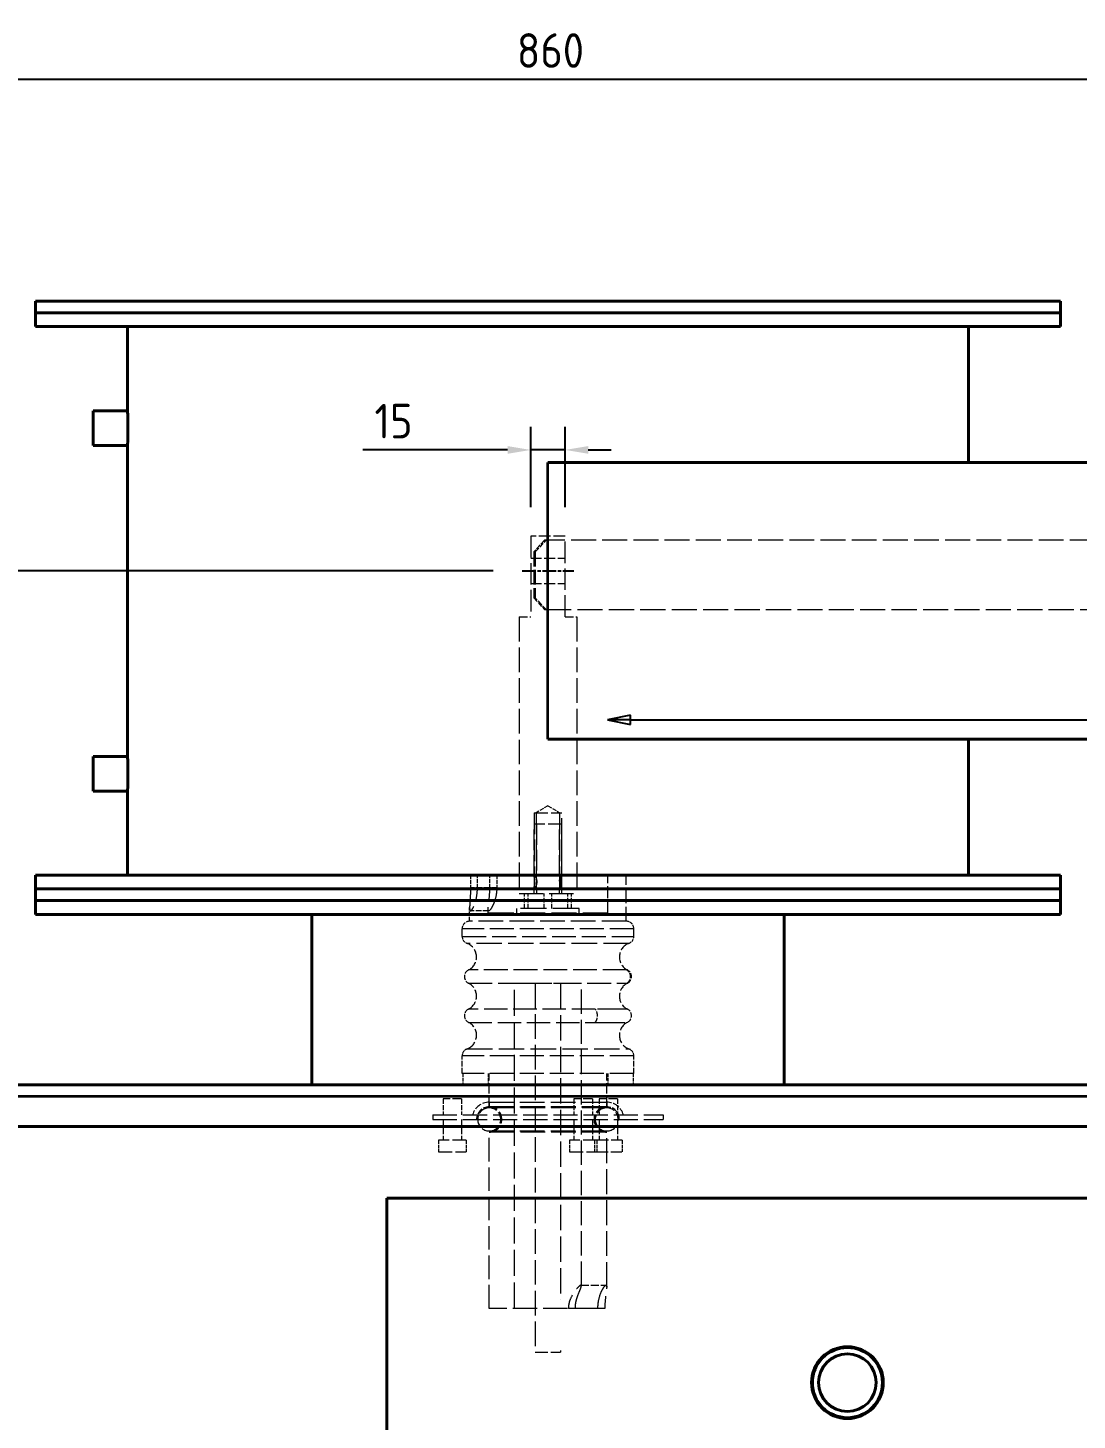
# Model space of a CAD drawing. Header units: millimetres. Extents: x 0 to 4205, y 0 to 2970.
# Drawn here: x 1498 to 1954, y 1306 to 1910 of the extents above; entities that cross this region are included whole.
import ezdxf

# ---------------------------------------------------------------- set-up
doc = ezdxf.new("R2010")
doc.units = ezdxf.units.MM
doc.header["$LTSCALE"] = 5
doc.linetypes.add('CHAIN', pattern=[0.3543, 0.2362, -0.0295, 0.0591, -0.0295])
doc.linetypes.add('DASHED', pattern=[0.2067, 0.1654, -0.0413])
for name, color, linetype, lineweight in [('가려진 것(ISO)', 2, 'DASHED', 18), ('가려진 좁은 것(ISO)', 2, 'DASHED', 18), ('가시적인 것(ISO)', 3, 'Continuous', 40), ('가시적인 좁은 것(ISO)', 3, 'Continuous', 35), ('기호(ISO)', 5, 'Continuous', 25), ('중심선(ISO)', 1, 'Continuous', 25), ('치수(ISO)', 2, 'Continuous', 25)]:
    doc.layers.add(name, color=color, linetype=linetype, lineweight=lineweight)
doc.styles.add('부품번호텍스트_PSTEK_POSCO', font='isocp.shx')
doc.styles.add('치수 텍스트_PSTEK_POSCO', font='isocp.shx')
doc.dimstyles.new('치수_PSTEK_POSCO', dxfattribs={"dimscale": 5, "dimtxt": 3, "dimasz": 2, "dimexe": 2, "dimexo": 2.5, "dimgap": 1, "dimtad": 1, "dimrnd": 1e-08, "dimdsep": 46, "dimtxsty": '치수 텍스트_PSTEK_POSCO', "dimcen": 0.09, "dimdle": 10, "dimclrd": 7, "dimclre": 7, "dimclrt": 2, "dimadec": 1, "dimazin": 2, "dimtfac": 1, "dimtmove": 0, "dimatfit": 3, "dimfxl": 0, "dimtolj": 1, "dimlwd": -1, "dimlwe": -1, "dimarcsym": 0})

# ---------------------------------------------------------------- blocks, each defined once
blk = doc.blocks.new('*D30')
at = {"layer": 'Defpoints', "color": 0}
for p in [(1501.7, 1531.02), (1254.2, 1451.02), (1351.2, 1451.02)]:
    blk.add_point(p, dxfattribs=at)
at = {"layer": '치수(ISO)', "color": 7}
for p, q in [((1489.2, 1531.02), (1244.2, 1531.02)), ((1254.2, 1521.02), (1254.2, 1461.02)), ((1338.7, 1451.02), (1244.2, 1451.02))]:
    blk.add_line(p, q, dxfattribs=at)
for points in [[(1252.54, 1521.02), (1255.87, 1521.02), (1254.2, 1531.02)], [(1252.54, 1461.02), (1255.87, 1461.02), (1254.2, 1451.02)]]:
    blk.add_solid(points, dxfattribs=at)
at = {"layer": '치수(ISO)', "color": 2, "insert": (1241.7, 1482.76), "char_height": 15, "attachment_point": 4, "rotation": 90, "style": '치수 텍스트_PSTEK_POSCO'}
blk.add_mtext('\\A1;80', dxfattribs=at)
blk = doc.blocks.new('*D31')
at = {"layer": 'Defpoints', "color": 0}
for p in [(1501.7, 1531.02), (1189.69, 357.82), (1354.2, 357.82)]:
    blk.add_point(p, dxfattribs=at)
at = {"layer": '치수(ISO)', "color": 7}
for p, q in [((1489.2, 1531.02), (1179.69, 1531.02)), ((1189.69, 1521.02), (1189.69, 367.82)), ((1341.7, 357.82), (1179.69, 357.82))]:
    blk.add_line(p, q, dxfattribs=at)
for points in [[(1188.02, 1521.02), (1191.35, 1521.02), (1189.69, 1531.02)], [(1188.02, 367.82), (1191.35, 367.82), (1189.69, 357.82)]]:
    blk.add_solid(points, dxfattribs=at)
at = {"layer": '치수(ISO)', "color": 2, "insert": (1177.19, 920.72), "char_height": 15, "attachment_point": 4, "rotation": 90, "style": '치수 텍스트_PSTEK_POSCO'}
blk.add_mtext('\\A1;1173.2', dxfattribs=at)
blk = doc.blocks.new('*D32')
at = {"layer": 'Defpoints', "color": 0}
for p in [(2154.2, 1887.33), (1294.2, 1386.82), (2154.2, 1341.82)]:
    blk.add_point(p, dxfattribs=at)
at = {"layer": '치수(ISO)', "color": 7}
for p, q in [((1294.2, 1399.32), (1294.2, 1897.33)), ((2154.2, 1354.32), (2154.2, 1897.33)), ((1304.2, 1887.33), (2144.2, 1887.33))]:
    blk.add_line(p, q, dxfattribs=at)
for points in [[(1304.2, 1888.99), (1304.2, 1885.66), (1294.2, 1887.33)], [(2144.2, 1888.99), (2144.2, 1885.66), (2154.2, 1887.33)]]:
    blk.add_solid(points, dxfattribs=at)
at = {"layer": '치수(ISO)', "color": 2, "insert": (1710.7, 1899.83), "char_height": 15, "attachment_point": 4, "style": '치수 텍스트_PSTEK_POSCO'}
blk.add_mtext('\\A1;860', dxfattribs=at)
blk = doc.blocks.new('품번기호5')
at = {"layer": '기호(ISO)', "color": 7}
for p, q in [((352.01, 322.29), (350.01, 321.89)), ((352.01, 321.89), (350.01, 321.89)), ((350.01, 321.89), (352.01, 321.49)), ((352.01, 321.49), (352.01, 322.29)), ((352.01, 321.89), (453.87, 321.89))]:
    blk.add_line(p, q, dxfattribs=at)
at = {"layer": '기호(ISO)', "color": 7, "flags": 128}
blk.add_lwpolyline([(352.01, 322.29), (350.01, 321.89)], dxfattribs=at)
at = {"layer": '기호(ISO)'}
blk.add_circle((461.37, 321.89), 7.5, dxfattribs=at)
at = {"layer": '기호(ISO)', "color": 7}
blk.add_solid([(352.01, 322.29), (350.01, 321.89), (352.01, 321.49), (352.01, 322.29)], dxfattribs=at)
at = {"layer": '기호(ISO)', "color": 7, "insert": (461.37, 321.91), "char_height": 5, "attachment_point": 5, "style": '부품번호텍스트_PSTEK_POSCO'}
blk.add_mtext('5', dxfattribs=at)
blk = doc.blocks.new('*D54')
at = {"layer": 'Defpoints', "color": 0}
for p in [(1254.2, 1674.12), (1712.95, 1674.12), (1501.7, 1531.02)]:
    blk.add_point(p, dxfattribs=at)
at = {"layer": '치수(ISO)', "color": 7}
for p, q in [((1700.45, 1674.12), (1244.2, 1674.12)), ((1254.2, 1541.02), (1254.2, 1664.12)), ((1489.2, 1531.02), (1244.2, 1531.02))]:
    blk.add_line(p, q, dxfattribs=at)
for points in [[(1252.54, 1664.12), (1255.87, 1664.12), (1254.2, 1674.12)], [(1252.54, 1541.02), (1255.87, 1541.02), (1254.2, 1531.02)]]:
    blk.add_solid(points, dxfattribs=at)
at = {"layer": '치수(ISO)', "color": 2, "insert": (1241.7, 1546.32), "char_height": 15, "attachment_point": 4, "rotation": 90, "style": '치수 텍스트_PSTEK_POSCO'}
blk.add_mtext('\\A1;143.1', dxfattribs=at)
blk = doc.blocks.new('*D57')
at = {"layer": 'Defpoints', "color": 0}
for p in [(1731.7, 1726.53), (1716.7, 1689.12), (1731.7, 1689.12)]:
    blk.add_point(p, dxfattribs=at)
at = {"layer": '치수(ISO)', "color": 7}
for p, q in [((1716.7, 1701.62), (1716.7, 1736.53)), ((1731.7, 1701.62), (1731.7, 1736.53)), ((1706.7, 1726.53), (1643.88, 1726.53)), ((1731.7, 1726.53), (1716.7, 1726.53)), ((1741.7, 1726.53), (1751.7, 1726.53))]:
    blk.add_line(p, q, dxfattribs=at)
for points in [[(1706.7, 1728.19), (1706.7, 1724.86), (1716.7, 1726.53)], [(1741.7, 1728.19), (1741.7, 1724.86), (1731.7, 1726.53)]]:
    blk.add_solid(points, dxfattribs=at)
at = {"layer": '치수(ISO)', "color": 2, "insert": (1648.88, 1739.03), "char_height": 15, "attachment_point": 4, "style": '치수 텍스트_PSTEK_POSCO'}
blk.add_mtext('\\A1;15', dxfattribs=at)
blk = doc.blocks.new('*D61')
at = {"layer": 'Defpoints', "color": 0}
for p in [(1501.7, 1791.02), (1137.12, 357.82), (1354.2, 357.82)]:
    blk.add_point(p, dxfattribs=at)
at = {"layer": '치수(ISO)', "color": 7}
for p, q in [((1489.2, 1791.02), (1127.12, 1791.02)), ((1137.12, 1781.02), (1137.12, 367.82)), ((1341.7, 357.82), (1127.12, 357.82))]:
    blk.add_line(p, q, dxfattribs=at)
for points in [[(1135.45, 1781.02), (1138.78, 1781.02), (1137.12, 1791.02)], [(1135.45, 367.82), (1138.78, 367.82), (1137.12, 357.82)]]:
    blk.add_solid(points, dxfattribs=at)
at = {"layer": '치수(ISO)', "color": 2, "insert": (1124.62, 1048.47), "char_height": 15, "attachment_point": 4, "rotation": 90, "style": '치수 텍스트_PSTEK_POSCO'}
blk.add_mtext('\\A1;1433.2', dxfattribs=at)

msp = doc.modelspace()

# ---------------------------------------------------------------- linework, layer by layer
at = {"layer": '가려진 것(ISO)', "ltscale": 11.288502}
for p, q in [((1716.7036, 1689.1175), (1716.7036, 1654.1175)), ((1731.7036, 1654.1175), (1731.7036, 1689.1175)), ((1718.2036, 1569.1175), (1718.2036, 1534.1175)), ((1719.1506, 1569.1175), (1719.1506, 1534.1175)), ((1729.2566, 1569.1175), (1729.2566, 1534.1175)), ((1730.2036, 1534.1175), (1730.2036, 1569.1175))]:
    msp.add_line(p, q, dxfattribs=at)
at = {"layer": '가려진 것(ISO)', "ltscale": 6.128272}
msp.add_line((1731.7036, 1689.1175), (1716.7036, 1689.1175), dxfattribs=at)
at = {"layer": '가려진 것(ISO)', "ltscale": 2.693548}
for p, q in [((1722.6684, 1687.3175), (1718.0006, 1682.3175)), ((1718.7175, 1682.3175), (1723.3853, 1687.3175)), ((1718.0006, 1662.3175), (1722.6684, 1657.3175)), ((1723.3853, 1657.3175), (1718.7175, 1662.3175))]:
    msp.add_line(p, q, dxfattribs=at)
at = {"layer": '가려진 것(ISO)', "ltscale": 0.761779}
for p, q in [((1723.3853, 1687.3175), (1722.6684, 1687.3175)), ((1718.0006, 1682.3175), (1718.7175, 1682.3175)), ((1718.7175, 1662.3175), (1718.0006, 1662.3175)), ((1722.6684, 1657.3175), (1723.3853, 1657.3175)), ((1710.7036, 1525.5175), (1710.7036, 1527.5175)), ((1737.7036, 1525.5175), (1737.7036, 1527.5175)), ((1674.2036, 1438.0175), (1674.2036, 1436.0175)), ((1698.7036, 1443.5175), (1698.7036, 1441.5175)), ((1749.7036, 1443.5175), (1749.7036, 1441.5175)), ((1774.2036, 1438.0175), (1774.2036, 1436.0175))]:
    msp.add_line(p, q, dxfattribs=at)
at = {"layer": '가려진 것(ISO)', "ltscale": 13.093236}
msp.add_line((1988.674, 1687.3175), (1723.3853, 1687.3175), dxfattribs=at)
at = {"layer": '가려진 것(ISO)', "ltscale": 5.71399}
for p, q in [((1716.7036, 1679.6175), (1731.7036, 1679.6175)), ((1716.7036, 1668.6175), (1731.7036, 1668.6175))]:
    msp.add_line(p, q, dxfattribs=at)
at = {"layer": '가려진 것(ISO)', "ltscale": 7.618686}
for p, q in [((1718.0006, 1682.3175), (1718.0006, 1662.3175)), ((1718.7175, 1682.3175), (1718.7175, 1662.3175)), ((1758.2036, 1522.0175), (1758.2036, 1542.0175))]:
    msp.add_line(p, q, dxfattribs=at)
at = {"layer": '가려진 것(ISO)', "ltscale": 13.194353}
msp.add_line((1723.3853, 1657.3175), (2003.4532, 1657.3175), dxfattribs=at)
at = {"layer": '가려진 것(ISO)', "ltscale": 4.41544}
for p, q in [((1711.7036, 1654.1175), (1716.7036, 1654.1175)), ((1731.7036, 1654.1175), (1736.7036, 1654.1175))]:
    msp.add_line(p, q, dxfattribs=at)
at = {"layer": '가려진 것(ISO)', "ltscale": 12.901145}
for p, q in [((1711.7036, 1654.1175), (1711.7036, 1534.1175)), ((1736.7036, 1654.1175), (1736.7036, 1534.1175)), ((1718.7036, 1495.0175), (1718.7036, 1335.0175))]:
    msp.add_line(p, q, dxfattribs=at)
at = {"layer": '가려진 것(ISO)', "ltscale": 2.245537}
for q in [(1719.1506, 1569.1175), (1729.2566, 1569.1175)]:
    msp.add_line((1724.2036, 1572.1536), q, dxfattribs=at)
at = {"layer": '가려진 것(ISO)', "ltscale": 7.180437}
for p, q in [((1718.2036, 1569.1175), (1730.2036, 1569.1175)), ((1730.2036, 1564.1175), (1718.2036, 1564.1175)), ((1688.683, 1427.0175), (1676.683, 1427.0175)), ((1745.484, 1427.0175), (1733.484, 1427.0175)), ((1676.683, 1422.0175), (1688.683, 1422.0175)), ((1733.484, 1422.0175), (1745.484, 1422.0175))]:
    msp.add_line(p, q, dxfattribs=at)
at = {"layer": '가려진 것(ISO)', "ltscale": 10.838324}
for p, q in [((1718.2036, 1541.7147), (1718.2036, 1564.1175)), ((1730.2036, 1541.7147), (1730.2036, 1564.1175))]:
    msp.add_line(p, q, dxfattribs=at)
at = {"layer": '가려진 것(ISO)', "ltscale": 10.814248}
for p, q in [((1719.2536, 1564.1175), (1719.2536, 1541.7644)), ((1729.1536, 1541.7644), (1729.1536, 1564.1175))]:
    msp.add_line(p, q, dxfattribs=at)
at = {"layer": '가려진 것(ISO)', "ltscale": 2.095066}
for p, q in [((1690.5718, 1542.0175), (1690.5718, 1536.5175)), ((1693.585, 1536.5175), (1693.585, 1542.0175)), ((1698.971, 1536.5175), (1698.971, 1542.0175)), ((1701.9841, 1542.0175), (1701.9841, 1536.5175))]:
    msp.add_line(p, q, dxfattribs=at)
at = {"layer": '가려진 것(ISO)', "ltscale": 4.571172}
for p, q in [((1718.2721, 1541.8675), (1730.1351, 1541.8675)), ((1718.2721, 1536.3675), (1730.1351, 1536.3675))]:
    msp.add_line(p, q, dxfattribs=at)
at = {"layer": '가려진 것(ISO)', "ltscale": 6.285399}
msp.add_line((1750.2036, 1525.5175), (1750.2036, 1542.0175), dxfattribs=at)
at = {"layer": '가려진 것(ISO)', "ltscale": 0.915226}
for p, q in [((1718.2036, 1534.1175), (1718.2036, 1536.5203)), ((1730.2036, 1534.1175), (1730.2036, 1536.5203))]:
    msp.add_line(p, q, dxfattribs=at)
at = {"layer": '가려진 것(ISO)', "ltscale": 0.896269}
for p, q in [((1719.2536, 1536.4705), (1719.2536, 1534.1175)), ((1729.1536, 1534.1175), (1729.1536, 1536.4705))]:
    msp.add_line(p, q, dxfattribs=at)
at = {"layer": '가려진 것(ISO)', "ltscale": 12.665669}
for p, q in [((1711.7036, 1534.1175), (1736.7036, 1534.1175)), ((1674.2036, 1438.0175), (1774.2036, 1438.0175)), ((1674.2036, 1436.0175), (1774.2036, 1436.0175))]:
    msp.add_line(p, q, dxfattribs=at)
at = {"layer": '가려진 것(ISO)', "ltscale": 2.5141}
for p, q in [((1713.9857, 1527.5175), (1713.9857, 1534.1175)), ((1715.6384, 1527.5175), (1715.6384, 1534.1175)), ((1722.5509, 1527.5175), (1722.5509, 1534.1175)), ((1725.8563, 1527.5175), (1725.8563, 1534.1175)), ((1732.7688, 1527.5175), (1732.7688, 1534.1175)), ((1734.4215, 1527.5175), (1734.4215, 1534.1175))]:
    msp.add_line(p, q, dxfattribs=at)
at = {"layer": '가려진 것(ISO)', "ltscale": 2.251848}
msp.add_line((1690.2036, 1522.0175), (1690.2036, 1527.929), dxfattribs=at)
at = {"layer": '가려진 것(ISO)', "ltscale": 3.047415}
msp.add_line((1698.5004, 1526.5175), (1690.5917, 1526.5175), dxfattribs=at)
at = {"layer": '가려진 것(ISO)', "ltscale": 0.685255}
msp.add_line((1698.2036, 1525.5175), (1698.2036, 1527.3166), dxfattribs=at)
at = {"layer": '가려진 것(ISO)', "ltscale": 13.172297}
msp.add_line((1750.2036, 1525.5175), (1698.2036, 1525.5175), dxfattribs=at)
at = {"layer": '가려진 것(ISO)', "ltscale": 13.678923}
msp.add_line((1737.7036, 1527.5175), (1710.7036, 1527.5175), dxfattribs=at)
at = {"layer": '가려진 것(ISO)', "ltscale": 1.265843}
for p, q in [((1686.9536, 1515.4443), (1686.9536, 1518.7675)), ((1761.4536, 1515.4443), (1761.4536, 1518.7675))]:
    msp.add_line(p, q, dxfattribs=at)
at = {"layer": '가려진 것(ISO)', "ltscale": 12.918983}
for p, q in [((1758.2036, 1522.0175), (1690.2036, 1522.0175)), ((1698.7036, 1443.5175), (1749.7036, 1443.5175)), ((1749.7036, 1441.5175), (1698.7036, 1441.5175)), ((1698.7036, 1441.5175), (1749.7036, 1441.5175)), ((1749.7036, 1441.0175), (1698.7036, 1441.0175)), ((1698.7036, 1431.0175), (1749.7036, 1431.0175)), ((1749.7036, 1430.5175), (1698.7036, 1430.5175))]:
    msp.add_line(p, q, dxfattribs=at)
at = {"layer": '가려진 것(ISO)', "ltscale": 14.692177}
msp.add_line((1738.7036, 1495.0175), (1709.7036, 1495.0175), dxfattribs=at)
at = {"layer": '가려진 것(ISO)', "ltscale": 13.642961}
msp.add_line((1709.7036, 1354.0175), (1709.7036, 1495.0175), dxfattribs=at)
at = {"layer": '가려진 것(ISO)', "ltscale": 13.275278}
msp.add_line((1729.7036, 1495.0175), (1729.7036, 1357.8175), dxfattribs=at)
at = {"layer": '가려진 것(ISO)', "ltscale": 12.689069}
msp.add_line((1738.7036, 1363.8759), (1738.7036, 1495.0175), dxfattribs=at)
at = {"layer": '가려진 것(ISO)', "ltscale": 2.884835}
for p, q in [((1686.9536, 1456.0175), (1686.9536, 1463.5907)), ((1761.4536, 1456.0175), (1761.4536, 1463.5907))]:
    msp.add_line(p, q, dxfattribs=at)
at = {"layer": '가려진 것(ISO)', "ltscale": 12.581232}
msp.add_line((1761.4536, 1456.0175), (1686.9536, 1456.0175), dxfattribs=at)
at = {"layer": '가려진 것(ISO)', "ltscale": 1.904597}
for p, q in [((1687.2036, 1456.0175), (1687.2036, 1451.0175)), ((1698.2036, 1456.0175), (1698.2036, 1451.0175)), ((1750.2036, 1456.0175), (1750.2036, 1451.0175)), ((1761.2036, 1456.0175), (1761.2036, 1451.0175)), ((1676.683, 1427.0175), (1676.683, 1422.0175)), ((1688.683, 1427.0175), (1688.683, 1422.0175)), ((1733.484, 1427.0175), (1733.484, 1422.0175)), ((1744.4438, 1427.0175), (1744.4438, 1422.0175)), ((1745.484, 1427.0175), (1745.484, 1422.0175)), ((1756.4438, 1427.0175), (1756.4438, 1422.0175))]:
    msp.add_line(p, q, dxfattribs=at)
at = {"layer": '가려진 것(ISO)', "ltscale": 5.52352}
for p, q in [((1698.7036, 1441.5175), (1698.7036, 1456.0175)), ((1749.7036, 1441.5175), (1749.7036, 1456.0175))]:
    msp.add_line(p, q, dxfattribs=at)
at = {"layer": '가려진 것(ISO)', "ltscale": 4.786925}
for p, q in [((1686.683, 1445.0175), (1678.683, 1445.0175)), ((1743.484, 1445.0175), (1735.484, 1445.0175)), ((1754.4438, 1445.0175), (1746.4438, 1445.0175))]:
    msp.add_line(p, q, dxfattribs=at)
at = {"layer": '가려진 것(ISO)', "ltscale": 2.666475}
for p, q in [((1678.683, 1445.0175), (1678.683, 1438.0175)), ((1686.683, 1445.0175), (1686.683, 1438.0175)), ((1735.484, 1445.0175), (1735.484, 1438.0175)), ((1743.484, 1445.0175), (1743.484, 1438.0175)), ((1746.4438, 1445.0175), (1746.4438, 1438.0175)), ((1754.4438, 1445.0175), (1754.4438, 1438.0175))]:
    msp.add_line(p, q, dxfattribs=at)
at = {"layer": '가려진 것(ISO)', "ltscale": 3.428354}
for p, q in [((1678.683, 1436.0175), (1678.683, 1427.0175)), ((1686.683, 1436.0175), (1686.683, 1427.0175)), ((1735.484, 1436.0175), (1735.484, 1427.0175)), ((1743.484, 1436.0175), (1743.484, 1427.0175)), ((1746.4438, 1436.0175), (1746.4438, 1427.0175)), ((1754.4438, 1436.0175), (1754.4438, 1427.0175))]:
    msp.add_line(p, q, dxfattribs=at)
at = {"layer": '가려진 것(ISO)', "ltscale": 12.33672}
msp.add_line((1698.7036, 1354.0175), (1698.7036, 1430.5175), dxfattribs=at)
at = {"layer": '가려진 것(ISO)', "ltscale": 5.814323}
for p, q in [((1756.4438, 1427.0175), (1745.484, 1427.0175)), ((1745.484, 1422.0175), (1756.4438, 1422.0175))]:
    msp.add_line(p, q, dxfattribs=at)
at = {"layer": '가려진 것(ISO)', "ltscale": 12.998048}
msp.add_line((1749.7036, 1363.3501), (1749.7036, 1430.5175), dxfattribs=at)
at = {"layer": '가려진 것(ISO)', "ltscale": 4.190233}
msp.add_line((1738.5381, 1364.1175), (1749.4126, 1364.1175), dxfattribs=at)
at = {"layer": '가려진 것(ISO)', "ltscale": 12.76793}
msp.add_line((1745.8867, 1354.0175), (1698.7036, 1354.0175), dxfattribs=at)
at = {"layer": '가려진 것(ISO)', "ltscale": 0.037994}
for p, q in [((1733.0772, 1354.1175), (1733.0772, 1354.0175)), ((1736.0903, 1354.0175), (1736.0903, 1354.1175)), ((1745.8867, 1354.0175), (1745.8867, 1354.1175)), ((1748.8999, 1354.1175), (1748.8999, 1354.0175))]:
    msp.add_line(p, q, dxfattribs=at)
at = {"layer": '가려진 것(ISO)', "ltscale": 1.160986}
msp.add_line((1748.8999, 1354.0175), (1745.8867, 1354.0175), dxfattribs=at)
at = {"layer": '가려진 것(ISO)', "ltscale": 0.304651}
msp.add_line((1729.7036, 1335.8175), (1729.7036, 1335.0175), dxfattribs=at)
at = {"layer": '가려진 것(ISO)', "ltscale": 6.582059}
msp.add_line((1718.7036, 1335.0175), (1729.7036, 1335.0175), dxfattribs=at)
at = {"layer": '가려진 것(ISO)', "ltscale": 1.944629}
for centre, start, end in [((1690.2036, 1518.7675), 90, 180), ((1758.2036, 1518.7675), 0, 90)]:
    msp.add_arc(centre, 3.25, start, end, dxfattribs=at)
at = {"layer": '가려진 것(ISO)', "ltscale": 1.512355}
for centre, start, end in [((1690.2036, 1515.4443), 180, 249.9948099), ((1758.2036, 1515.4443), 290.0051901, 0), ((1690.2036, 1463.5907), 110.0051901, 180), ((1758.2036, 1463.5907), 0, 69.9948099)]:
    msp.add_arc(centre, 3.25, start, end, dxfattribs=at)
at = {"layer": '가려진 것(ISO)', "ltscale": 5.546094}
for centre, start, end in [((1686.9536, 1506.5175), 296.525352, 69.9948099), ((1761.4536, 1506.5175), 110.0051901, 243.474648), ((1686.9536, 1472.5175), 290.0051901, 63.474648), ((1761.4536, 1472.5175), 116.525352, 249.9948099)]:
    msp.add_arc(centre, 6.25, start, end, dxfattribs=at)
at = {"layer": '가려진 것(ISO)', "ltscale": 2.743033}
for centre, start, end in [((1691.1963, 1498.0175), 116.525352, 243.474648), ((1757.211, 1498.0175), 296.525352, 63.474648), ((1691.1963, 1481.0175), 116.525352, 243.474648), ((1757.211, 1481.0175), 296.525352, 63.474648)]:
    msp.add_arc(centre, 3.25, start, end, dxfattribs=at)
at = {"layer": '가려진 것(ISO)', "ltscale": 5.275156}
for centre, start, end in [((1686.9536, 1489.5175), 296.525352, 63.474648), ((1761.4536, 1489.5175), 116.525352, 243.474648)]:
    msp.add_arc(centre, 6.25, start, end, dxfattribs=at)
at = {"layer": '가려진 것(ISO)', "ltscale": 3.716526}
for centre, start, end in [((1698.7036, 1436.0175), 90, 164.53399), ((1749.7036, 1436.0175), 15.46601, 90)]:
    msp.add_arc(centre, 7.5, start, end, dxfattribs=at)
at = {"layer": '가려진 것(ISO)', "ltscale": 3.290979}
for centre, start, end in [((1698.7036, 1436.0175), 90, 180), ((1749.7036, 1436.0175), 0, 90)]:
    msp.add_arc(centre, 5.5, start, end, dxfattribs=at)
at = {"layer": '가려진 것(ISO)', "ltscale": 5.983681}
for centre, start, end in [((1698.7036, 1436.0175), 90, 270), ((1698.7036, 1436.0175), 270, 90), ((1749.7036, 1436.0175), 90, 270), ((1749.7036, 1436.0175), 270, 90)]:
    msp.add_arc(centre, 5, start, end, dxfattribs=at)
at = {"layer": '가려진 것(ISO)', "ltscale": 6.582059}
for centre, start, end in [((1698.7036, 1436.0175), 270, 90), ((1749.7036, 1436.0175), 90, 270)]:
    msp.add_arc(centre, 5.5, start, end, dxfattribs=at)
at = {"layer": '가려진 것(ISO)', "ltscale": 6.67681}
for points in [[(1719.3461, 1539.1175), (1719.3461, 1539.4689), (1719.2974, 1539.8393), (1719.1247, 1540.5148), (1719.0034, 1540.8205), (1718.7673, 1541.3031), (1718.6359, 1541.514), (1718.4141, 1541.7963), (1718.3249, 1541.8675), (1718.2193, 1541.8675), (1718.1967, 1541.7963), (1718.2147, 1541.514), (1718.254, 1541.3031), (1718.3447, 1540.8205), (1718.4026, 1540.5148), (1718.4902, 1539.8393), (1718.5175, 1539.4689), (1718.5175, 1538.7661), (1718.4902, 1538.3956), (1718.4026, 1537.7201), (1718.3447, 1537.4144), (1718.254, 1536.9319), (1718.2147, 1536.721), (1718.1967, 1536.4386), (1718.2193, 1536.3675), (1718.3249, 1536.3675), (1718.4141, 1536.4386), (1718.6359, 1536.721), (1718.7673, 1536.9319), (1719.0034, 1537.4144), (1719.1247, 1537.7201), (1719.2974, 1538.3956), (1719.3461, 1538.7661), (1719.3461, 1539.1175)], [(1729.8897, 1539.1175), (1729.8897, 1538.7661), (1729.917, 1538.3956), (1730.0046, 1537.7201), (1730.0625, 1537.4144), (1730.1533, 1536.9319), (1730.1925, 1536.721), (1730.2106, 1536.4386), (1730.188, 1536.3675), (1730.0823, 1536.3675), (1729.9932, 1536.4386), (1729.7714, 1536.721), (1729.64, 1536.9319), (1729.4038, 1537.4144), (1729.2825, 1537.7201), (1729.1099, 1538.3956), (1729.0611, 1538.7661), (1729.0611, 1539.4689), (1729.1099, 1539.8393), (1729.2825, 1540.5148), (1729.4038, 1540.8205), (1729.64, 1541.3031), (1729.7714, 1541.514), (1729.9932, 1541.7963), (1730.0823, 1541.8675), (1730.188, 1541.8675), (1730.2106, 1541.7963), (1730.1925, 1541.514), (1730.1533, 1541.3031), (1730.0625, 1540.8205), (1730.0046, 1540.5148), (1729.917, 1539.8393), (1729.8897, 1539.4689), (1729.8897, 1539.1175)]]:
    msp.add_open_spline(points, degree=3, knots=[0, 0, 0, 0, 0.10542391, 0.10542391, 0.21084783, 0.21084783, 0.3160777, 0.3160777, 0.42130758, 0.42130758, 0.52653746, 0.52653746, 0.63176734, 0.63176734, 0.73719125, 0.73719125, 0.84261516, 0.84261516, 0.94803908, 0.94803908, 1.05346299, 1.05346299, 1.15869287, 1.15869287, 1.26392274, 1.26392274, 1.36915262, 1.36915262, 1.4743825, 1.4743825, 1.57980641, 1.57980641, 1.68523033, 1.68523033, 1.68523033, 1.68523033], dxfattribs=at)
at = {"layer": '가려진 것(ISO)', "ltscale": 15.282051}
msp.add_open_spline([(1690.5718, 1536.5175), (1690.5718, 1535.2536), (1690.5296, 1533.9109), (1690.3983, 1531.4496), (1690.3139, 1530.3302), (1690.2087, 1528.5629), (1690.1811, 1527.7944), (1690.2756, 1526.7715), (1690.4013, 1526.5175), (1690.7821, 1526.5175), (1691.0609, 1526.7715), (1691.7082, 1527.7944), (1692.0731, 1528.5629), (1692.7109, 1530.3302), (1693.0267, 1531.4496), (1693.4662, 1533.9109), (1693.585, 1535.2536), (1693.585, 1536.5175)], degree=3, knots=[0, 0, 0, 0, 0.37916994, 0.37916994, 0.75833987, 0.75833987, 1.13740582, 1.13740582, 1.51647176, 1.51647176, 1.89553771, 1.89553771, 2.27460365, 2.27460365, 2.65377359, 2.65377359, 3.03294353, 3.03294353, 3.03294353, 3.03294353], dxfattribs=at)
at = {"layer": '가려진 것(ISO)', "ltscale": 15.347257}
msp.add_open_spline([(1701.9841, 1536.5175), (1701.9841, 1535.247), (1701.8352, 1533.9021), (1701.2963, 1531.4429), (1700.9134, 1530.3273), (1700.156, 1528.5662), (1699.7294, 1527.7985), (1698.9951, 1526.7738), (1698.6916, 1526.5175), (1698.3091, 1526.5175), (1698.2072, 1526.7738), (1698.2002, 1527.7985), (1698.2906, 1528.5662), (1698.5173, 1530.3273), (1698.6691, 1531.4429), (1698.8994, 1533.9021), (1698.971, 1535.247), (1698.971, 1536.5175)], degree=3, knots=[-3.04786349, -3.04786349, -3.04786349, -3.04786349, -2.66671783, -2.66671783, -2.28557217, -2.28557217, -1.90475196, -1.90475196, -1.52393174, -1.52393174, -1.14311153, -1.14311153, -0.76229131, -0.76229131, -0.38114566, -0.38114566, 0, 0, 0, 0], dxfattribs=at)
at = {"layer": '가려진 것(ISO)', "ltscale": 15.787786}
msp.add_open_spline([(1736.0903, 1354.1175), (1736.0903, 1354.7783), (1736.1439, 1355.4477), (1736.3447, 1356.7582), (1736.491, 1357.3995), (1737.0025, 1359.2271), (1737.4344, 1360.3193), (1738.1279, 1362.0463), (1738.4453, 1362.8106), (1738.7515, 1363.8472), (1738.7346, 1364.1175), (1738.3416, 1364.1175), (1737.9484, 1363.8472), (1736.9029, 1362.8106), (1736.2557, 1362.0463), (1735.0419, 1360.3193), (1734.3819, 1359.2271), (1733.6377, 1357.3995), (1733.4315, 1356.7582), (1733.1508, 1355.4477), (1733.0772, 1354.7783), (1733.0772, 1354.1175)], degree=3, knots=[0, 0, 0, 0, 0.19824713, 0.19824713, 0.39649426, 0.39649426, 0.79298851, 0.79298851, 1.18426149, 1.18426149, 1.57553446, 1.57553446, 1.96680744, 1.96680744, 2.35808042, 2.35808042, 2.75457467, 2.75457467, 2.9528218, 2.9528218, 3.15106893, 3.15106893, 3.15106893, 3.15106893], dxfattribs=at)
at = {"layer": '가려진 것(ISO)', "ltscale": 15.353693}
msp.add_open_spline([(1745.8867, 1354.1175), (1745.8867, 1355.3886), (1746.0383, 1356.7337), (1746.5859, 1359.1927), (1746.9747, 1360.3078), (1747.7423, 1362.0684), (1748.174, 1362.836), (1748.9157, 1363.8609), (1749.2212, 1364.1175), (1749.6039, 1364.1175), (1749.7038, 1363.8609), (1749.7034, 1362.836), (1749.6078, 1362.0684), (1749.3707, 1360.3078), (1749.213, 1359.1927), (1748.9741, 1356.7337), (1748.8999, 1355.3886), (1748.8999, 1354.1175)], degree=3, knots=[-3.04934025, -3.04934025, -3.04934025, -3.04934025, -2.66799568, -2.66799568, -2.28665111, -2.28665111, -1.90566062, -1.90566062, -1.52467013, -1.52467013, -1.14367963, -1.14367963, -0.76268914, -0.76268914, -0.38134457, -0.38134457, 0, 0, 0, 0], dxfattribs=at)
at = {"layer": '가려진 좁은 것(ISO)', "ltscale": 3.236419}
msp.add_line((1698.971, 1536.5175), (1690.5718, 1536.5175), dxfattribs=at)
at = {"layer": '가려진 좁은 것(ISO)', "ltscale": 1.160986}
for p, q in [((1701.9841, 1536.5175), (1698.971, 1536.5175)), ((1745.8867, 1354.1175), (1748.8999, 1354.1175))]:
    msp.add_line(p, q, dxfattribs=at)
at = {"layer": '가려진 좁은 것(ISO)', "ltscale": 12.581232}
for p, q in [((1761.4536, 1518.7675), (1686.9536, 1518.7675)), ((1686.9536, 1515.4443), (1761.4536, 1515.4443)), ((1761.4536, 1463.5907), (1686.9536, 1463.5907))]:
    msp.add_line(p, q, dxfattribs=at)
at = {"layer": '가려진 좁은 것(ISO)', "ltscale": 13.34145}
for p, q in [((1759.3155, 1512.3904), (1689.0918, 1512.3904)), ((1689.0918, 1466.6446), (1759.3155, 1466.6446))]:
    msp.add_line(p, q, dxfattribs=at)
at = {"layer": '가려진 좁은 것(ISO)', "ltscale": 4.935886}
msp.add_line((1733.0772, 1354.1175), (1745.8867, 1354.1175), dxfattribs=at)
at = {"layer": '가려진 좁은 것(ISO)', "ltscale": 2.743033}
for centre, ratio in [((1756.8383, 1498.0175), 0.98870788), ((1743.7822, 1481.0175), 0.59315808)]:
    msp.add_ellipse(centre, major_axis=(0, -3.25), ratio=ratio, start_param=0.46295473, end_param=2.67863793, dxfattribs=at)
at = {"layer": '가려진 좁은 것(ISO)', "ltscale": 12.46632}
for points, knots in [([(1758.2733, 1500.9254), (1757.8928, 1500.9254), (1757.2331, 1500.9254), (1755.4872, 1500.9254), (1754.4655, 1500.9254), (1751.5225, 1500.9254), (1749.3509, 1500.9254), (1745.9793, 1500.9254), (1745.0401, 1500.9254), (1742.2544, 1500.9254), (1740.2963, 1500.9254), (1736.1984, 1500.9254), (1734.06, 1500.9254), (1729.2268, 1500.9254), (1726.4549, 1500.9254), (1721.9703, 1500.9254), (1720.2514, 1500.9254), (1717.0598, 1500.9254), (1715.5611, 1500.9254), (1712.6178, 1500.9254), (1711.1734, 1500.9254), (1706.9388, 1500.9254), (1704.307, 1500.9254), (1700.6082, 1500.9254), (1699.3763, 1500.9254), (1696.4806, 1500.9254), (1694.964, 1500.9254), (1692.9424, 1500.9254), (1692.2779, 1500.9254), (1691.3317, 1500.9254), (1690.9948, 1500.9254), (1690.1933, 1500.9254), (1689.8749, 1500.9254), (1689.7557, 1500.9254), (1689.7449, 1500.9254), (1689.745, 1500.9254)], [-30.9218623, -30.9218623, -30.9218623, -30.9218623, -30.19403298, -30.19403298, -29.55540021, -29.55540021, -28.61923027, -28.61923027, -28.27813944, -28.27813944, -27.63951146, -27.63951146, -27.00087868, -27.00087868, -26.21469125, -26.21469125, -25.72361792, -25.72361792, -25.28501977, -25.28501977, -24.84641686, -24.84641686, -23.95597199, -23.95597199, -23.46558207, -23.46558207, -22.69922371, -22.69922371, -22.22934628, -22.22934628, -21.89183563, -21.89183563, -21.25320764, -21.25320764, -21.11105008, -21.11105008, -21.11105008, -21.11105008]), ([(1689.745, 1495.1096), (1689.7449, 1495.1096), (1689.7557, 1495.1096), (1689.8749, 1495.1096), (1690.1933, 1495.1096), (1690.9948, 1495.1096), (1691.3317, 1495.1096), (1692.2779, 1495.1096), (1692.9424, 1495.1096), (1694.964, 1495.1096), (1696.4806, 1495.1096), (1699.3763, 1495.1096), (1700.6082, 1495.1096), (1704.307, 1495.1096), (1706.9388, 1495.1096), (1711.1734, 1495.1096), (1712.6178, 1495.1096), (1715.5611, 1495.1096), (1717.0598, 1495.1096), (1720.2514, 1495.1096), (1721.9703, 1495.1096), (1726.4549, 1495.1096), (1729.2268, 1495.1096), (1734.06, 1495.1096), (1736.1984, 1495.1096), (1740.2963, 1495.1096), (1742.2544, 1495.1096), (1745.0401, 1495.1096), (1745.9793, 1495.1096), (1749.3509, 1495.1096), (1751.5225, 1495.1096), (1754.4655, 1495.1096), (1755.4872, 1495.1096), (1757.2331, 1495.1096), (1757.8928, 1495.1096), (1758.2733, 1495.1096)], [21.11105008, 21.11105008, 21.11105008, 21.11105008, 21.25320764, 21.25320764, 21.89183563, 21.89183563, 22.22934628, 22.22934628, 22.69922371, 22.69922371, 23.46558207, 23.46558207, 23.95597199, 23.95597199, 24.84641686, 24.84641686, 25.28501977, 25.28501977, 25.72361792, 25.72361792, 26.21469125, 26.21469125, 27.00087868, 27.00087868, 27.63951146, 27.63951146, 28.27813944, 28.27813944, 28.61923027, 28.61923027, 29.55540021, 29.55540021, 30.19403298, 30.19403298, 30.9218623, 30.9218623, 30.9218623, 30.9218623])]:
    msp.add_open_spline(points, degree=3, knots=knots, dxfattribs=at)
at = {"layer": '가려진 좁은 것(ISO)', "ltscale": 1.974471}
for points in [[(1758.662, 1500.9254), (1758.6617, 1500.9254), (1758.5311, 1500.9254), (1758.2733, 1500.9254)], [(1758.2733, 1495.1096), (1758.5311, 1495.1096), (1758.6617, 1495.1096), (1758.662, 1495.1096)]]:
    msp.add_open_spline(points, degree=3, dxfattribs=at)
at = {"layer": '가려진 좁은 것(ISO)', "ltscale": 12.257335}
for points, knots in [([(1744.6431, 1483.9254), (1742.5992, 1483.9254), (1740.3825, 1483.9254), (1735.9856, 1483.9254), (1733.8426, 1483.9254), (1728.4928, 1483.9254), (1725.1659, 1483.9254), (1720.6982, 1483.9254), (1719.5123, 1483.9254), (1716.1526, 1483.9254), (1713.9788, 1483.9254), (1709.7879, 1483.9254), (1707.7723, 1483.9254), (1703.5723, 1483.9254), (1701.4033, 1483.9254), (1698.2791, 1483.9254), (1697.1736, 1483.9254), (1695.2911, 1483.9254), (1694.4801, 1483.9254), (1693.0379, 1483.9254), (1692.4068, 1483.9254), (1690.793, 1483.9254), (1690.1182, 1483.9254), (1689.7837, 1483.9254), (1689.745, 1483.9254), (1689.745, 1483.9254)], [-30.9218623, -30.9218623, -30.9218623, -30.9218623, -30.19403298, -30.19403298, -29.55540021, -29.55540021, -28.61923027, -28.61923027, -28.27813944, -28.27813944, -27.63951146, -27.63951146, -27.00087868, -27.00087868, -26.21469125, -26.21469125, -25.72361792, -25.72361792, -25.28501977, -25.28501977, -24.84641686, -24.84641686, -23.95597199, -23.95597199, -23.68703198, -23.68703198, -23.68703198, -23.68703198]), ([(1689.745, 1478.1096), (1689.745, 1478.1096), (1689.7837, 1478.1096), (1690.1182, 1478.1096), (1690.793, 1478.1096), (1692.4068, 1478.1096), (1693.0379, 1478.1096), (1694.4801, 1478.1096), (1695.2911, 1478.1096), (1697.1736, 1478.1096), (1698.2791, 1478.1096), (1701.4033, 1478.1096), (1703.5723, 1478.1096), (1707.7723, 1478.1096), (1709.7879, 1478.1096), (1713.9788, 1478.1096), (1716.1526, 1478.1096), (1719.5123, 1478.1096), (1720.6982, 1478.1096), (1725.1659, 1478.1096), (1728.4928, 1478.1096), (1733.8426, 1478.1096), (1735.9856, 1478.1096), (1740.3825, 1478.1096), (1742.5992, 1478.1096), (1744.6431, 1478.1096)], [23.68703198, 23.68703198, 23.68703198, 23.68703198, 23.95597199, 23.95597199, 24.84641686, 24.84641686, 25.28501977, 25.28501977, 25.72361792, 25.72361792, 26.21469125, 26.21469125, 27.00087868, 27.00087868, 27.63951146, 27.63951146, 28.27813944, 28.27813944, 28.61923027, 28.61923027, 29.55540021, 29.55540021, 30.19403298, 30.19403298, 30.9218623, 30.9218623, 30.9218623, 30.9218623])]:
    msp.add_open_spline(points, degree=3, knots=knots, dxfattribs=at)
at = {"layer": '가려진 좁은 것(ISO)', "ltscale": 15.600985}
for points, knots in [([(1758.6623, 1483.9254), (1758.6624, 1483.9254), (1758.6555, 1483.9254), (1758.5333, 1483.9254), (1758.0041, 1483.9254), (1756.6003, 1483.9254), (1756.037, 1483.9254), (1754.7259, 1483.9254), (1753.978, 1483.9254), (1752.2229, 1483.9254), (1751.1816, 1483.9254), (1748.4211, 1483.9254), (1746.6005, 1483.9254), (1744.6431, 1483.9254)], [-13.37636226, -13.37636226, -13.37636226, -13.37636226, -13.26294904, -13.26294904, -12.37252737, -12.37252737, -11.93393474, -11.93393474, -11.49534686, -11.49534686, -11.00428655, -11.00428655, -10.30728743, -10.30728743, -10.30728743, -10.30728743]), ([(1744.6431, 1478.1096), (1746.6005, 1478.1096), (1748.4211, 1478.1096), (1751.1816, 1478.1096), (1752.2229, 1478.1096), (1753.978, 1478.1096), (1754.7259, 1478.1096), (1756.037, 1478.1096), (1756.6003, 1478.1096), (1758.0041, 1478.1096), (1758.5333, 1478.1096), (1758.6555, 1478.1096), (1758.6624, 1478.1096), (1758.6623, 1478.1096)], [10.30728743, 10.30728743, 10.30728743, 10.30728743, 11.00428655, 11.00428655, 11.49534686, 11.49534686, 11.93393474, 11.93393474, 12.37252737, 12.37252737, 13.26294904, 13.26294904, 13.37636226, 13.37636226, 13.37636226, 13.37636226])]:
    msp.add_open_spline(points, degree=3, knots=knots, dxfattribs=at)
at = {"layer": '가시적인 것(ISO)'}
for p, q in [((1946.7036, 1791.0175), (1501.7036, 1791.0175)), ((1501.7036, 1786.0175), (1501.7036, 1791.0175)), ((1946.7036, 1786.0175), (1946.7036, 1791.0175)), ((1501.7036, 1786.0175), (1946.7036, 1786.0175)), ((1501.7036, 1786.0175), (1946.7036, 1786.0175)), ((1501.7036, 1786.0175), (1501.7036, 1780.0175)), ((1946.7036, 1786.0175), (1946.7036, 1780.0175)), ((1501.7036, 1780.0175), (1946.7036, 1780.0175)), ((1541.7036, 1743.5175), (1541.7036, 1780.0175)), ((1906.7036, 1721.0175), (1906.7036, 1780.0175)), ((1526.7036, 1728.5175), (1526.7036, 1743.5175)), ((1541.7036, 1743.5175), (1526.7036, 1743.5175)), ((1541.7036, 1728.5175), (1526.7036, 1728.5175)), ((1541.7036, 1593.5175), (1541.7036, 1728.5175)), ((2101.0036, 1721.0175), (1724.2036, 1721.0175)), ((2101.0036, 1601.0175), (1724.2036, 1601.0175)), ((1906.7036, 1542.0175), (1906.7036, 1601.0175)), ((1526.7036, 1593.5175), (1526.7036, 1578.5175)), ((1526.7036, 1593.5175), (1541.7036, 1593.5175)), ((1526.7036, 1578.5175), (1541.7036, 1578.5175)), ((1541.7036, 1542.0175), (1541.7036, 1578.5175)), ((1946.7036, 1542.0175), (1501.7036, 1542.0175)), ((1501.7036, 1536.0175), (1501.7036, 1542.0175)), ((1946.7036, 1536.0175), (1946.7036, 1542.0175)), ((1946.7036, 1536.0175), (1501.7036, 1536.0175)), ((1501.7036, 1531.0175), (1501.7036, 1536.0175)), ((1946.7036, 1536.0175), (1501.7036, 1536.0175)), ((1946.7036, 1531.0175), (1946.7036, 1536.0175)), ((1501.7036, 1531.0175), (1946.7036, 1531.0175)), ((1501.7036, 1531.0175), (1501.7036, 1525.0175)), ((1501.7036, 1531.0175), (1946.7036, 1531.0175)), ((1946.7036, 1531.0175), (1946.7036, 1525.0175)), ((1501.7036, 1525.0175), (1946.7036, 1525.0175)), ((1621.7036, 1451.0175), (1621.7036, 1525.0175)), ((1826.7036, 1451.0175), (1826.7036, 1525.0175)), ((1351.2036, 1451.0175), (2097.2036, 1451.0175)), ((1349.4743, 1433.0175), (2098.9329, 1433.0175)), ((1654.2036, 761.8175), (1654.2036, 1401.8175)), ((1654.2036, 1401.8175), (2054.2036, 1401.8175))]:
    msp.add_line(p, q, dxfattribs=at)
for radius in [15.5803, 15.2, 12.5]:
    msp.add_circle((1854.2036, 1321.8175), radius, dxfattribs=at)
for points, knots in [([(1541.7036, 1743.5175), (1541.7068, 1743.4422), (1541.7117, 1743.3292), (1541.7407, 1742.5638), (1541.7613, 1741.9866), (1541.8, 1740.6549), (1541.8207, 1739.8116), (1541.8497, 1737.9638), (1541.8578, 1736.9593), (1541.8578, 1736.0175), (1541.8578, 1735.0756), (1541.8497, 1734.0711), (1541.8207, 1732.2233), (1541.8, 1731.38), (1541.7613, 1730.0483), (1541.7407, 1729.4711), (1541.7117, 1728.7057), (1541.7068, 1728.5928), (1541.7036, 1728.5175)], [3.39058976, 3.39058976, 3.39058976, 3.39058976, 3.6731389, 3.6731389, 3.95568803, 3.95568803, 4.23823719, 4.23823719, 4.52078635, 4.52078635, 4.52078635, 4.80333551, 4.80333551, 5.08588467, 5.08588467, 5.3684338, 5.3684338, 5.65098294, 5.65098294, 5.65098294, 5.65098294]), ([(1541.7036, 1593.5175), (1541.7068, 1593.4422), (1541.7117, 1593.3292), (1541.7407, 1592.5638), (1541.7613, 1591.9866), (1541.8, 1590.6549), (1541.8207, 1589.8116), (1541.8497, 1587.9638), (1541.8578, 1586.9593), (1541.8578, 1585.0756), (1541.8497, 1584.0711), (1541.8207, 1582.2233), (1541.8, 1581.38), (1541.7613, 1580.0483), (1541.7407, 1579.4711), (1541.7117, 1578.7057), (1541.7068, 1578.5928), (1541.7036, 1578.5175)], [1.13019659, 1.13019659, 1.13019659, 1.13019659, 1.41274572, 1.41274572, 1.69529485, 1.69529485, 1.97784401, 1.97784401, 2.26039318, 2.26039318, 2.54294234, 2.54294234, 2.8254915, 2.8254915, 3.10804063, 3.10804063, 3.39058976, 3.39058976, 3.39058976, 3.39058976])]:
    msp.add_open_spline(points, degree=3, knots=knots, dxfattribs=at)
at = {"layer": '가시적인 좁은 것(ISO)'}
for p, q in [((1724.2036, 1601.0175), (1724.2036, 1721.0175)), ((2097.2036, 1446.0175), (1351.2036, 1446.0175))]:
    msp.add_line(p, q, dxfattribs=at)
at = {"layer": '중심선(ISO)', "linetype": 'CHAIN', "ltscale": 5.000333}
msp.add_line((1712.9536, 1674.1175), (1735.4536, 1674.1175), dxfattribs=at)

# ---------------------------------------------------------------- block references
at = {"layer": '기호(ISO)', "xscale": 5, "yscale": 5, "zscale": 5}
msp.add_blockref('품번기호5', (0, 0), dxfattribs=at)

# ---------------------------------------------------------------- dimensions: what is measured, and where the dimension line sits
at = {"layer": '치수(ISO)', "color": 7}
for base, p1, p2, angle, override, picture, middle in [((2154.2036, 1887.3273), (1294.2036, 1386.8175), (2154.2036, 1341.8175), 180, {"dimdec": 2, "dimtp": 0, "dimtm": 0, "dimtdec": 2, "dimtofl": 0, "dimatfit": 1}, '*D32', (1724.2036, 1887.3273)), ((1137.1181, 357.8175), (1501.7036, 1791.0175), (1354.2036, 357.8175), 270, {"dimdec": 2, "dimtp": 0, "dimtm": 0, "dimtdec": 2, "dimtofl": 0, "dimatfit": 1}, '*D61', (1137.1181, 1074.4175)), ((1731.7036, 1726.5275), (1716.7036, 1689.1175), (1731.7036, 1689.1175), 180, {"dimdec": 2, "dimtp": 0, "dimtm": 0, "dimtdec": 2, "dimtofl": 1, "dimatfit": 1}, '*D57', (1655.9433, 1726.5275)), ((1254.2036, 1674.1175), (1501.7036, 1531.0175), (1712.9536, 1674.1175), 90, {"dimdec": 2, "dimtp": 0, "dimtm": 0, "dimtdec": 2, "dimtofl": 0, "dimatfit": 1}, '*D54', (1254.2036, 1565.0675)), ((1189.6879, 357.8175), (1501.7036, 1531.0175), (1354.2036, 357.8175), 90, {"dimdec": 2, "dimtp": 0, "dimtm": 0, "dimtdec": 2, "dimtofl": 0, "dimatfit": 1}, '*D31', (1189.6879, 944.4175)), ((1254.2036, 1451.0175), (1501.7036, 1531.0175), (1351.2036, 1451.0175), 90, {"dimdec": 2, "dimtp": 0, "dimtm": 0, "dimtdec": 2, "dimtofl": 0, "dimatfit": 1}, '*D30', (1254.2036, 1491.0175))]:
    dim = msp.add_linear_dim(base=base, p1=p1, p2=p2, angle=angle, dimstyle='치수_PSTEK_POSCO', override=override, dxfattribs=at)
    dim.commit()
    dim.dimension.update_dxf_attribs({"geometry": picture, "text_midpoint": middle, "dimtype": 160})

doc.saveas('drawing.dxf')
